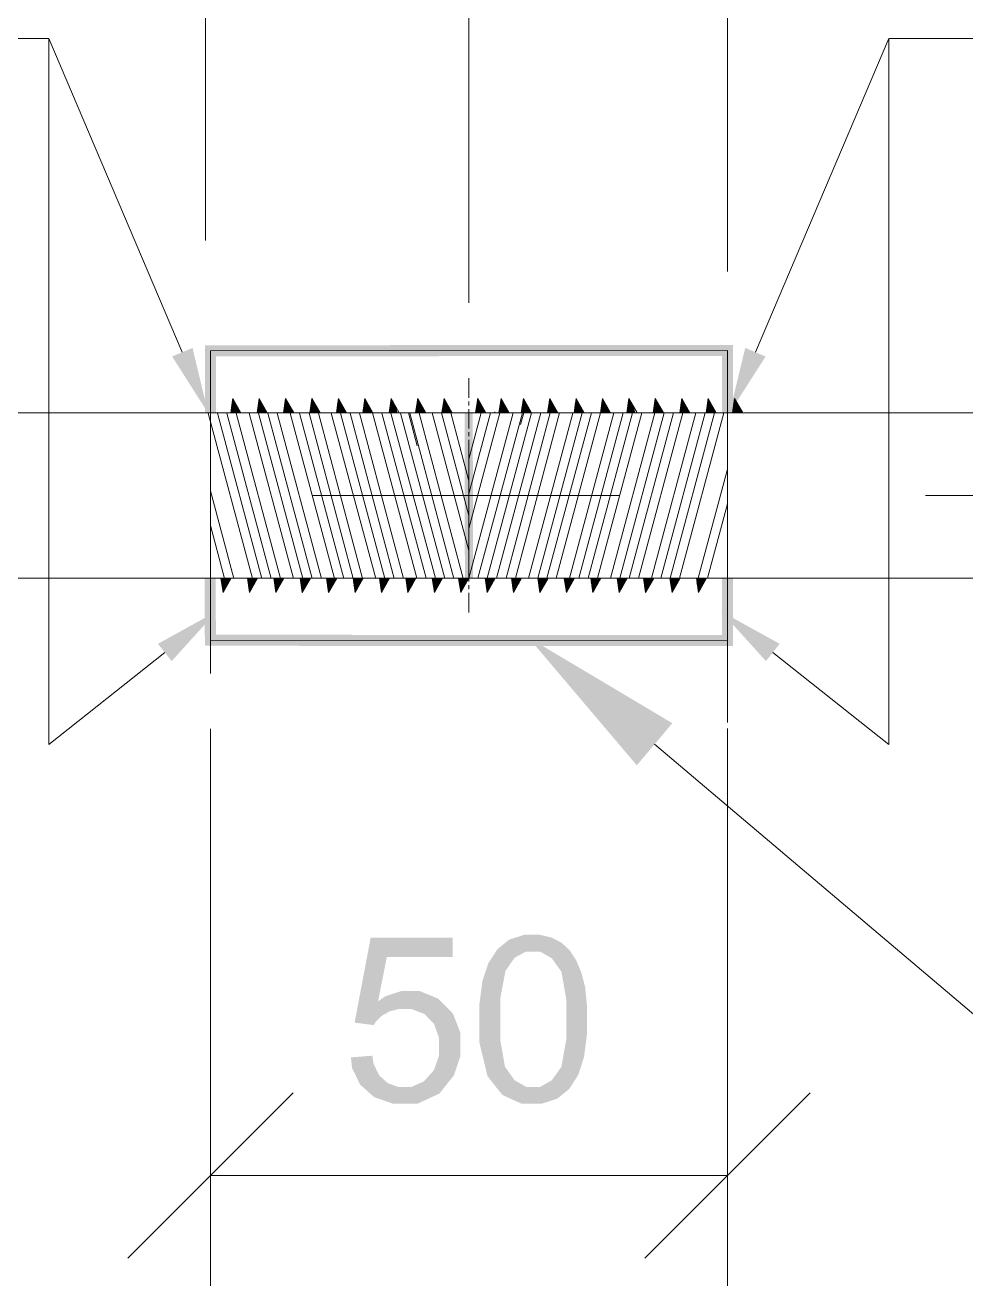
# Model space of a CAD drawing. Header units: millimetres. Extents: x 2 to 579, y 1 to 405.
# Drawn here: x 215.64 to 223.32, y 94.67 to 104.96 of the extents above; entities that cross this region are included whole.
import ezdxf

# ---------------------------------------------------------------- set-up
doc = ezdxf.new("R2010")
doc.units = ezdxf.units.MM
doc.linetypes.add('XKITLINE00', pattern=[0])
doc.layers.add('LinkedObject', color=7, linetype='Continuous', lineweight=0)

# ---------------------------------------------------------------- blocks, each defined once
blk = doc.blocks.new('*A4')
at = {"layer": 'LinkedObject'}
for color, points in [(6, [(216.839, 102.256), (217.005, 102.326), (217.133, 101.794)]), (4, [(221.415, 102.35), (217.196, 102.258), (217.106, 102.348)]), (4, [(217.106, 102.348), (217.196, 101.796), (217.106, 101.796)]), (4, [(217.196, 102.258), (217.196, 101.796), (217.106, 102.348)]), (4, [(221.325, 102.26), (217.196, 102.258), (221.415, 102.35)]), (4, [(221.415, 101.795), (221.325, 102.26), (221.415, 102.35)]), (6, [(221.516, 102.326), (221.682, 102.256), (221.387, 101.794)]), (4, [(221.325, 101.795), (221.325, 102.26), (221.415, 101.795)]), (4, [(219.292, 101.796), (219.295, 100.446), (219.225, 101.795)]), (4, [(219.225, 101.795), (219.295, 100.446), (219.228, 100.446)]), (4, [(217.104, 100.446), (217.196, 99.984), (217.106, 99.894)]), (4, [(217.194, 100.446), (217.196, 99.984), (217.104, 100.446)]), (4, [(221.325, 99.982), (221.326, 100.446), (221.415, 99.892)]), (4, [(221.415, 99.892), (221.326, 100.446), (221.416, 100.446)]), (6, [(216.835, 99.769), (216.723, 99.91), (217.202, 100.175)]), (6, [(221.797, 99.91), (221.685, 99.769), (221.318, 100.175)]), (4, [(217.196, 99.984), (221.325, 99.982), (217.106, 99.894)]), (4, [(217.106, 99.894), (221.325, 99.982), (221.415, 99.892)]), (1, [(220.921, 99.262), (220.631, 98.918), (219.746, 99.962)]), (7, [(218.591, 97.352), (218.328, 96.817), (218.459, 97.51)]), (7, [(219.129, 97.352), (218.459, 97.51), (219.129, 97.51)]), (7, [(218.591, 97.352), (218.459, 97.51), (219.129, 97.352)]), (7, [(219.59, 97.495), (219.727, 97.397), (219.541, 97.455)]), (7, [(219.712, 97.534), (219.727, 97.397), (219.59, 97.495)]), (7, [(219.785, 97.534), (219.727, 97.397), (219.712, 97.534)]), (7, [(219.727, 97.397), (219.785, 97.534), (219.784, 97.397)]), (7, [(219.785, 97.534), (219.842, 97.397), (219.784, 97.397)]), (7, [(219.935, 97.512), (219.785, 97.534), (219.84, 97.534)]), (7, [(219.976, 97.491), (219.785, 97.534), (219.935, 97.512)]), (7, [(219.938, 97.342), (219.785, 97.534), (219.976, 97.491)]), (7, [(219.842, 97.397), (219.785, 97.534), (219.938, 97.342)]), (7, [(219.976, 97.491), (219.977, 97.287), (219.938, 97.342)]), (7, [(220.017, 97.469), (219.977, 97.287), (219.976, 97.491)]), (7, [(219.493, 97.416), (219.601, 97.3), (219.42, 97.303)]), (7, [(219.635, 97.348), (219.493, 97.416), (219.541, 97.455)]), (7, [(219.601, 97.3), (219.493, 97.416), (219.635, 97.348)]), (7, [(219.541, 97.455), (219.727, 97.397), (219.635, 97.348)]), (7, [(220.085, 97.406), (219.977, 97.287), (220.017, 97.469)]), (7, [(220.111, 97.364), (219.977, 97.287), (220.085, 97.406)]), (7, [(218.519, 96.99), (218.328, 96.817), (218.591, 97.352)]), (7, [(219.42, 97.303), (219.601, 97.3), (219.395, 97.23)]), (7, [(219.395, 97.23), (219.601, 97.3), (219.559, 97.238)]), (7, [(220.111, 97.364), (220.016, 97.232), (219.977, 97.287)]), (7, [(220.138, 97.323), (220.016, 97.232), (220.111, 97.364)]), (7, [(220.179, 97.223), (220.016, 97.232), (220.138, 97.323)]), (7, [(219.559, 97.238), (219.346, 96.964), (219.395, 97.23)]), (7, [(219.516, 97.011), (219.346, 96.964), (219.559, 97.238)]), (7, [(219.395, 97.23), (219.346, 96.964), (219.371, 97.157)]), (7, [(220.195, 97.164), (220.055, 97.011), (220.016, 97.232)]), (7, [(220.195, 97.164), (220.016, 97.232), (220.179, 97.223)]), (7, [(218.706, 97.074), (218.519, 96.99), (218.579, 97.032)]), (7, [(218.688, 96.928), (218.519, 96.99), (218.706, 97.074)]), (7, [(218.688, 96.928), (218.706, 97.074), (218.729, 96.928)]), (7, [(218.729, 96.928), (218.706, 97.074), (218.794, 96.928)]), (7, [(218.773, 97.074), (218.794, 96.928), (218.706, 97.074)]), (7, [(219.01, 97.013), (218.773, 97.074), (218.861, 97.074)]), (7, [(218.898, 96.887), (218.773, 97.074), (219.01, 97.013)]), (7, [(218.794, 96.928), (218.773, 97.074), (218.898, 96.887)]), (7, [(220.21, 97.105), (220.055, 97.011), (220.195, 97.164)]), (7, [(220.225, 96.945), (220.055, 97.011), (220.21, 97.105)]), (7, [(218.328, 96.817), (218.519, 96.99), (218.616, 96.91)]), (7, [(218.616, 96.91), (218.519, 96.99), (218.688, 96.928)]), (7, [(218.898, 96.887), (219.01, 97.013), (218.938, 96.846)]), (7, [(218.938, 96.846), (219.01, 97.013), (218.977, 96.805)]), (7, [(219.071, 96.952), (218.977, 96.805), (219.01, 97.013)]), (7, [(219.346, 96.845), (219.516, 97.011), (219.516, 96.844)]), (7, [(219.346, 96.964), (219.516, 97.011), (219.346, 96.845)]), (7, [(220.225, 96.945), (220.055, 96.844), (220.055, 97.011)]), (7, [(218.584, 96.892), (218.328, 96.817), (218.616, 96.91)]), (7, [(218.552, 96.874), (218.328, 96.817), (218.584, 96.892)]), (7, [(218.502, 96.826), (218.328, 96.817), (218.552, 96.874)]), (7, [(218.977, 96.805), (219.071, 96.952), (219.017, 96.693)]), (7, [(219.017, 96.693), (219.071, 96.952), (219.192, 96.733)]), (7, [(219.192, 96.733), (219.071, 96.952), (219.131, 96.89)]), (7, [(220.225, 96.845), (220.055, 96.844), (220.225, 96.945)]), (7, [(218.328, 96.817), (218.502, 96.826), (218.483, 96.797)]), (7, [(219.516, 96.844), (219.346, 96.655), (219.346, 96.845)]), (7, [(219.516, 96.678), (219.346, 96.655), (219.516, 96.844)]), (7, [(220.225, 96.845), (220.055, 96.678), (220.055, 96.844)]), (7, [(220.225, 96.726), (220.055, 96.678), (220.225, 96.845)]), (7, [(219.017, 96.693), (219.192, 96.733), (219.017, 96.622)]), (7, [(219.017, 96.622), (219.192, 96.733), (219.017, 96.548)]), (7, [(219.192, 96.637), (219.017, 96.548), (219.192, 96.733)]), (7, [(219.516, 96.678), (219.479, 96.295), (219.346, 96.655)]), (7, [(219.346, 96.655), (219.479, 96.295), (219.413, 96.38)]), (7, [(219.555, 96.457), (219.479, 96.295), (219.516, 96.678)]), (7, [(220.016, 96.457), (220.225, 96.726), (220.176, 96.461)]), (7, [(220.055, 96.678), (220.225, 96.726), (220.016, 96.457)]), (7, [(220.176, 96.461), (220.225, 96.726), (220.2, 96.534)]), (7, [(218.975, 96.428), (219.192, 96.637), (219.085, 96.32)]), (7, [(219.017, 96.548), (219.192, 96.637), (218.975, 96.428)]), (7, [(219.085, 96.32), (219.192, 96.637), (219.139, 96.387)]), (7, [(219.139, 96.387), (219.192, 96.637), (219.192, 96.545)]), (7, [(218.482, 96.484), (218.298, 96.533), (218.473, 96.547)]), (7, [(218.298, 96.533), (218.431, 96.259), (218.307, 96.447)]), (7, [(218.482, 96.484), (218.431, 96.259), (218.298, 96.533)]), (7, [(218.307, 96.447), (218.431, 96.259), (218.373, 96.311)]), (7, [(218.527, 96.388), (218.431, 96.259), (218.482, 96.484)]), (7, [(219.479, 96.295), (219.555, 96.457), (219.594, 96.402)]), (7, [(220.176, 96.461), (219.977, 96.402), (220.016, 96.457)]), (7, [(220.152, 96.388), (219.977, 96.402), (220.176, 96.461)]), (7, [(218.431, 96.259), (218.527, 96.388), (218.489, 96.208)]), (7, [(218.562, 96.356), (218.489, 96.208), (218.527, 96.388)]), (7, [(218.597, 96.324), (218.489, 96.208), (218.562, 96.356)]), (7, [(218.934, 96.383), (219.085, 96.32), (218.893, 96.337)]), (7, [(218.975, 96.428), (219.085, 96.32), (218.934, 96.383)]), (7, [(219.633, 96.347), (219.479, 96.295), (219.594, 96.402)]), (7, [(219.633, 96.347), (219.785, 96.156), (219.479, 96.295)]), (7, [(219.728, 96.292), (219.785, 96.156), (219.633, 96.347)]), (7, [(220.03, 96.235), (219.842, 96.292), (219.938, 96.347)]), (7, [(219.977, 96.402), (220.079, 96.275), (219.938, 96.347)]), (7, [(219.938, 96.347), (220.079, 96.275), (220.03, 96.235)]), (7, [(220.079, 96.275), (219.977, 96.402), (220.152, 96.388)]), (7, [(218.597, 96.324), (218.731, 96.156), (218.489, 96.208)]), (7, [(218.682, 96.292), (218.731, 96.156), (218.597, 96.324)]), (7, [(218.732, 96.292), (218.731, 96.156), (218.682, 96.292)]), (7, [(218.731, 96.156), (219.085, 96.32), (218.844, 96.156)]), (7, [(218.792, 96.292), (219.085, 96.32), (218.731, 96.156)]), (7, [(218.792, 96.292), (218.731, 96.156), (218.732, 96.292)]), (7, [(218.893, 96.337), (219.085, 96.32), (218.792, 96.292)]), (7, [(218.844, 96.156), (219.085, 96.32), (219.021, 96.238)]), (7, [(219.479, 96.295), (219.785, 96.156), (219.535, 96.226)]), (7, [(219.785, 96.156), (219.728, 96.292), (219.785, 96.292)]), (7, [(219.785, 96.156), (219.842, 96.292), (219.859, 96.156)]), (7, [(219.842, 96.292), (219.785, 96.156), (219.785, 96.292)]), (7, [(219.982, 96.196), (219.842, 96.292), (220.03, 96.235)]), (7, [(219.859, 96.156), (219.842, 96.292), (219.982, 96.196)]), (7, [(218.489, 96.208), (218.731, 96.156), (218.639, 96.156)]), (7, [(219.535, 96.226), (219.785, 96.156), (219.688, 96.156)])]:
    blk.add_hatch(color=color, dxfattribs=at).paths.add_polyline_path(points, flags=17)
at = {"layer": 'LinkedObject', "color": 6, "linetype": 'XKITLINE00', "lineweight": 0}
for p, q in [((217.111, 103.203), (217.111, 111.882)), ((219.26, 102.695), (219.26, 111.882)), ((219.26, 102.98), (219.26, 111.882)), ((221.37, 102.95), (221.37, 111.882)), ((215.832, 104.854), (210.837, 104.854)), ((216.922, 102.291), (215.832, 104.854)), ((215.832, 99.089), (215.832, 104.854)), ((221.599, 102.291), (222.688, 104.854)), ((222.688, 104.854), (227.684, 104.854)), ((222.688, 99.089), (222.688, 104.854)), ((217.988, 101.121), (220.488, 101.121)), ((222.988, 101.121), (236.161, 101.121)), ((216.779, 99.84), (215.832, 99.089)), ((221.741, 99.84), (222.688, 99.089)), ((217.152, 99.216), (217.152, 94.668)), ((221.371, 99.218), (221.371, 94.668)), ((217.827, 96.243), (216.477, 94.893)), ((220.696, 94.893), (222.046, 96.243)), ((217.152, 95.568), (221.371, 95.568))]:
    blk.add_line(p, q, dxfattribs=at)
at = {"layer": 'LinkedObject', "color": 7, "linetype": 'XKITLINE00', "lineweight": 0}
for p, q in [((217.111, 102.303), (217.111, 102.303)), ((219.26, 102.08), (219.26, 102.08)), ((221.37, 102.05), (221.37, 102.05)), ((204.694, 101.795), (233.828, 101.795)), ((219.26, 101.795), (219.26, 101.795)), ((233.828, 100.446), (204.694, 100.446)), ((217.152, 100.116), (217.152, 100.116)), ((221.371, 100.118), (221.371, 100.118)), ((221.371, 95.568), (221.371, 95.568))]:
    blk.add_line(p, q, dxfattribs=at)
at = {"layer": 'LinkedObject', "color": 4, "linetype": 'XKITLINE00', "lineweight": 0}
for p, q in [((217.151, 102.303), (221.37, 102.305)), ((217.151, 101.796), (217.151, 102.303)), ((221.371, 101.795), (221.37, 102.305)), ((221.37, 102.305), (221.37, 99.267)), ((217.151, 102.155), (217.151, 99.667)), ((219.261, 101.418), (219.261, 100.446)), ((217.151, 100.446), (217.151, 99.939)), ((221.371, 100.446), (221.37, 99.937)), ((217.151, 99.939), (221.37, 99.937))]:
    blk.add_line(p, q, dxfattribs=at)
at = {"layer": 'LinkedObject', "color": 9, "linetype": 'XKITLINE00', "lineweight": 0}
for p, q in [((219.26, 101.92), (219.26, 102.08)), ((219.26, 101.857), (219.26, 101.889)), ((219.26, 101.67), (219.26, 101.826)), ((219.26, 101.668), (219.26, 101.796)), ((219.26, 101.607), (219.26, 101.639)), ((219.26, 101.605), (219.26, 101.637)), ((219.261, 101.42), (219.26, 101.576)), ((219.26, 101.418), (219.26, 101.574)), ((219.261, 101.357), (219.261, 101.389)), ((219.261, 101.355), (219.26, 101.387)), ((219.261, 101.17), (219.261, 101.326)), ((219.261, 101.168), (219.261, 101.324)), ((219.261, 101.107), (219.261, 101.139)), ((219.261, 101.105), (219.261, 101.137)), ((219.261, 100.92), (219.261, 101.076)), ((219.261, 100.918), (219.261, 101.074)), ((219.261, 100.857), (219.261, 100.889)), ((219.261, 100.855), (219.261, 100.887)), ((219.261, 100.67), (219.261, 100.826)), ((219.261, 100.668), (219.261, 100.824)), ((219.261, 100.607), (219.261, 100.639)), ((219.261, 100.605), (219.261, 100.637)), ((219.261, 100.42), (219.261, 100.576)), ((219.261, 100.446), (219.261, 100.574)), ((219.261, 100.357), (219.261, 100.389)), ((219.261, 100.167), (219.261, 100.326))]:
    blk.add_line(p, q, dxfattribs=at)
at = {"layer": 'LinkedObject', "color": 1, "linetype": 'XKITLINE00', "lineweight": 0}
for p, q in [((217.334, 101.914), (217.317, 101.796)), ((217.332, 101.904), (217.362, 101.795)), ((217.333, 101.912), (217.365, 101.795)), ((217.399, 101.795), (217.334, 101.914)), ((217.549, 101.914), (217.532, 101.795)), ((217.548, 101.905), (217.577, 101.795)), ((217.615, 101.795), (217.549, 101.914)), ((217.549, 101.912), (217.58, 101.795)), ((217.765, 101.914), (217.748, 101.795)), ((217.764, 101.905), (217.793, 101.795)), ((217.831, 101.795), (217.765, 101.914)), ((217.765, 101.912), (217.796, 101.795)), ((217.98, 101.914), (217.963, 101.795)), ((217.979, 101.905), (218.009, 101.795)), ((218.046, 101.795), (217.98, 101.914)), ((217.98, 101.913), (218.012, 101.795)), ((218.196, 101.914), (218.179, 101.795)), ((218.195, 101.906), (218.224, 101.795)), ((218.262, 101.795), (218.196, 101.914)), ((218.196, 101.913), (218.227, 101.795)), ((218.411, 101.914), (218.394, 101.795)), ((218.41, 101.906), (218.44, 101.795)), ((218.477, 101.795), (218.411, 101.914)), ((218.411, 101.913), (218.443, 101.795)), ((218.627, 101.914), (218.61, 101.795)), ((218.626, 101.906), (218.656, 101.795)), ((218.627, 101.914), (218.659, 101.795)), ((218.693, 101.795), (218.627, 101.914)), ((218.843, 101.914), (218.825, 101.795)), ((218.841, 101.904), (218.87, 101.795)), ((218.842, 101.911), (218.873, 101.795)), ((218.908, 101.795), (218.843, 101.914)), ((219.058, 101.914), (219.041, 101.795)), ((219.057, 101.904), (219.086, 101.795)), ((219.124, 101.795), (219.058, 101.914)), ((219.058, 101.911), (219.089, 101.795)), ((219.333, 101.914), (219.315, 101.795)), ((219.331, 101.904), (219.36, 101.795)), ((219.332, 101.912), (219.363, 101.795)), ((219.398, 101.795), (219.333, 101.914)), ((219.524, 101.914), (219.506, 101.795)), ((219.522, 101.905), (219.552, 101.795)), ((219.523, 101.912), (219.555, 101.795)), ((219.589, 101.795), (219.524, 101.914)), ((219.705, 101.914), (219.688, 101.795)), ((219.704, 101.905), (219.733, 101.795)), ((219.771, 101.795), (219.705, 101.914)), ((219.705, 101.912), (219.736, 101.795)), ((219.92, 101.914), (219.903, 101.795)), ((219.919, 101.905), (219.949, 101.795)), ((219.986, 101.795), (219.92, 101.914)), ((219.92, 101.913), (219.952, 101.795)), ((220.136, 101.914), (220.119, 101.795)), ((220.135, 101.906), (220.164, 101.795)), ((220.202, 101.795), (220.136, 101.914)), ((220.136, 101.913), (220.167, 101.795)), ((220.351, 101.914), (220.334, 101.795)), ((220.35, 101.906), (220.38, 101.795)), ((220.417, 101.795), (220.351, 101.914)), ((220.351, 101.913), (220.383, 101.795)), ((220.567, 101.914), (220.55, 101.795)), ((220.566, 101.906), (220.596, 101.795)), ((220.633, 101.795), (220.567, 101.914)), ((220.567, 101.913), (220.599, 101.795)), ((220.782, 101.914), (220.765, 101.795)), ((220.781, 101.904), (220.81, 101.795)), ((220.848, 101.795), (220.782, 101.914)), ((220.782, 101.911), (220.813, 101.795)), ((220.998, 101.914), (220.981, 101.795)), ((220.997, 101.904), (221.026, 101.795)), ((221.064, 101.795), (220.998, 101.914)), ((220.998, 101.911), (221.029, 101.795)), ((221.214, 101.914), (221.196, 101.795)), ((221.212, 101.904), (221.241, 101.795)), ((221.213, 101.912), (221.244, 101.795)), ((221.279, 101.795), (221.214, 101.914)), ((221.429, 101.914), (221.412, 101.795)), ((221.428, 101.905), (221.457, 101.795)), ((221.495, 101.795), (221.429, 101.914)), ((221.429, 101.912), (221.46, 101.795)), ((217.318, 101.803), (217.32, 101.795)), ((217.32, 101.818), (217.326, 101.795)), ((217.321, 101.825), (217.329, 101.795)), ((217.323, 101.839), (217.335, 101.795)), ((217.324, 101.847), (217.338, 101.795)), ((217.326, 101.861), (217.344, 101.795)), ((217.327, 101.868), (217.347, 101.795)), ((217.329, 101.883), (217.353, 101.795)), ((217.33, 101.89), (217.356, 101.795)), ((217.344, 101.895), (217.371, 101.795)), ((217.35, 101.885), (217.374, 101.795)), ((217.361, 101.864), (217.38, 101.795)), ((217.367, 101.854), (217.383, 101.795)), ((217.378, 101.833), (217.389, 101.795)), ((217.384, 101.823), (217.392, 101.795)), ((217.396, 101.802), (217.398, 101.795)), ((217.533, 101.803), (217.535, 101.795)), ((217.535, 101.818), (217.541, 101.795)), ((217.536, 101.825), (217.544, 101.795)), ((217.538, 101.84), (217.55, 101.795)), ((217.54, 101.847), (217.553, 101.795)), ((217.542, 101.861), (217.559, 101.795)), ((217.543, 101.869), (217.562, 101.795)), ((217.545, 101.883), (217.568, 101.795)), ((217.546, 101.89), (217.571, 101.795)), ((217.56, 101.895), (217.586, 101.795)), ((217.565, 101.885), (217.589, 101.795)), ((217.577, 101.864), (217.595, 101.795)), ((217.583, 101.854), (217.598, 101.795)), ((217.594, 101.833), (217.604, 101.795)), ((217.6, 101.822), (217.607, 101.795)), ((217.612, 101.802), (217.613, 101.795)), ((217.749, 101.804), (217.751, 101.795)), ((217.751, 101.818), (217.757, 101.795)), ((217.752, 101.825), (217.76, 101.795)), ((217.754, 101.84), (217.766, 101.795)), ((217.755, 101.847), (217.769, 101.795)), ((217.757, 101.862), (217.775, 101.795)), ((217.758, 101.869), (217.778, 101.795)), ((217.76, 101.883), (217.784, 101.795)), ((217.761, 101.891), (217.787, 101.795)), ((217.775, 101.895), (217.802, 101.795)), ((217.781, 101.884), (217.805, 101.795)), ((217.793, 101.863), (217.811, 101.795)), ((217.798, 101.853), (217.814, 101.795)), ((217.81, 101.832), (217.82, 101.795)), ((217.816, 101.822), (217.823, 101.795)), ((217.827, 101.801), (217.829, 101.795)), ((217.964, 101.804), (217.967, 101.795)), ((217.966, 101.819), (217.973, 101.795)), ((217.968, 101.826), (217.976, 101.795)), ((217.97, 101.84), (217.982, 101.795)), ((217.971, 101.847), (217.985, 101.795)), ((217.973, 101.862), (217.991, 101.795)), ((217.974, 101.869), (217.994, 101.795)), ((217.976, 101.884), (218, 101.795)), ((217.977, 101.891), (218.003, 101.795)), ((217.991, 101.894), (218.018, 101.795)), ((217.997, 101.884), (218.021, 101.795)), ((218.008, 101.863), (218.027, 101.795)), ((218.014, 101.853), (218.03, 101.795)), ((218.026, 101.832), (218.036, 101.795)), ((218.032, 101.822), (218.039, 101.795)), ((218.043, 101.801), (218.045, 101.795)), ((218.18, 101.804), (218.182, 101.795)), ((218.182, 101.819), (218.188, 101.795)), ((218.183, 101.826), (218.191, 101.795)), ((218.185, 101.841), (218.197, 101.795)), ((218.186, 101.848), (218.2, 101.795)), ((218.188, 101.862), (218.206, 101.795)), ((218.189, 101.87), (218.209, 101.795)), ((218.192, 101.884), (218.215, 101.795)), ((218.193, 101.891), (218.218, 101.795)), ((218.207, 101.894), (218.233, 101.795)), ((218.213, 101.883), (218.236, 101.795)), ((218.224, 101.863), (218.242, 101.795)), ((218.23, 101.852), (218.245, 101.795)), ((218.242, 101.832), (218.251, 101.795)), ((218.247, 101.821), (218.254, 101.795)), ((218.259, 101.8), (218.26, 101.795)), ((218.396, 101.805), (218.398, 101.795)), ((218.398, 101.819), (218.404, 101.795)), ((218.399, 101.826), (218.407, 101.795)), ((218.401, 101.841), (218.413, 101.795)), ((218.402, 101.848), (218.416, 101.795)), ((218.404, 101.863), (218.422, 101.795)), ((218.405, 101.87), (218.425, 101.795)), ((218.407, 101.884), (218.431, 101.795)), ((218.408, 101.892), (218.434, 101.795)), ((218.423, 101.893), (218.449, 101.795)), ((218.429, 101.883), (218.452, 101.795)), ((218.44, 101.862), (218.458, 101.795)), ((218.446, 101.852), (218.461, 101.795)), ((218.457, 101.831), (218.467, 101.795)), ((218.463, 101.821), (218.47, 101.795)), ((218.475, 101.8), (218.476, 101.795)), ((218.611, 101.805), (218.614, 101.795)), ((218.613, 101.819), (218.62, 101.795)), ((218.614, 101.827), (218.623, 101.795)), ((218.616, 101.841), (218.629, 101.795)), ((218.617, 101.848), (218.632, 101.795)), ((218.62, 101.863), (218.638, 101.795)), ((218.621, 101.87), (218.641, 101.795)), ((218.623, 101.885), (218.647, 101.795)), ((218.624, 101.892), (218.65, 101.795)), ((218.639, 101.893), (218.665, 101.795)), ((218.644, 101.882), (218.668, 101.795)), ((218.656, 101.862), (218.674, 101.795)), ((218.826, 101.802), (218.828, 101.795)), ((218.828, 101.817), (218.834, 101.795)), ((218.83, 101.824), (218.837, 101.795)), ((218.832, 101.839), (218.843, 101.795)), ((218.833, 101.846), (218.846, 101.795)), ((218.835, 101.86), (218.852, 101.795)), ((218.836, 101.868), (218.855, 101.795)), ((218.838, 101.882), (218.861, 101.795)), ((218.839, 101.889), (218.864, 101.795)), ((218.852, 101.896), (218.879, 101.795)), ((218.858, 101.886), (218.882, 101.795)), ((218.869, 101.865), (218.888, 101.795)), ((218.875, 101.855), (218.891, 101.795)), ((218.887, 101.834), (218.897, 101.795)), ((218.893, 101.824), (218.9, 101.795)), ((218.904, 101.803), (218.906, 101.795)), ((219.042, 101.803), (219.044, 101.795)), ((219.044, 101.817), (219.05, 101.795)), ((219.045, 101.824), (219.053, 101.795)), ((219.047, 101.839), (219.059, 101.795)), ((219.048, 101.846), (219.062, 101.795)), ((219.05, 101.861), (219.068, 101.795)), ((219.051, 101.868), (219.071, 101.795)), ((219.054, 101.882), (219.077, 101.795)), ((219.055, 101.89), (219.08, 101.795)), ((219.068, 101.896), (219.095, 101.795)), ((219.074, 101.885), (219.098, 101.795)), ((219.085, 101.865), (219.104, 101.795)), ((219.091, 101.854), (219.107, 101.795)), ((219.103, 101.834), (219.113, 101.795)), ((219.108, 101.823), (219.116, 101.795)), ((219.12, 101.803), (219.122, 101.795)), ((219.318, 101.818), (219.324, 101.795)), ((219.32, 101.825), (219.327, 101.795)), ((219.322, 101.839), (219.333, 101.795)), ((219.323, 101.847), (219.336, 101.795)), ((219.324, 101.823), (219.331, 101.795)), ((219.325, 101.861), (219.342, 101.795)), ((219.326, 101.868), (219.345, 101.795)), ((219.328, 101.883), (219.351, 101.795)), ((219.329, 101.89), (219.354, 101.795)), ((219.336, 101.802), (219.337, 101.795)), ((219.343, 101.895), (219.369, 101.795)), ((219.348, 101.885), (219.372, 101.795)), ((219.36, 101.864), (219.378, 101.795)), ((219.366, 101.854), (219.381, 101.795)), ((219.377, 101.833), (219.387, 101.795)), ((219.473, 101.803), (219.475, 101.795)), ((219.51, 101.818), (219.516, 101.795)), ((219.511, 101.825), (219.519, 101.795)), ((219.513, 101.84), (219.525, 101.795)), ((219.514, 101.847), (219.528, 101.795)), ((219.516, 101.861), (219.534, 101.795)), ((219.517, 101.869), (219.537, 101.795)), ((219.519, 101.883), (219.543, 101.795)), ((219.52, 101.89), (219.546, 101.795)), ((219.534, 101.895), (219.561, 101.795)), ((219.54, 101.885), (219.564, 101.795)), ((219.551, 101.864), (219.57, 101.795)), ((219.551, 101.802), (219.553, 101.795)), ((219.557, 101.854), (219.573, 101.795)), ((219.569, 101.833), (219.579, 101.795)), ((219.574, 101.822), (219.582, 101.795)), ((219.689, 101.804), (219.691, 101.795)), ((219.691, 101.818), (219.697, 101.795)), ((219.692, 101.825), (219.7, 101.795)), ((219.694, 101.84), (219.706, 101.795)), ((219.695, 101.847), (219.709, 101.795)), ((219.697, 101.862), (219.715, 101.795)), ((219.698, 101.869), (219.718, 101.795)), ((219.7, 101.883), (219.724, 101.795)), ((219.701, 101.891), (219.727, 101.795)), ((219.715, 101.895), (219.742, 101.795)), ((219.721, 101.884), (219.745, 101.795)), ((219.733, 101.863), (219.751, 101.795)), ((219.738, 101.853), (219.754, 101.795)), ((219.75, 101.832), (219.76, 101.795)), ((219.756, 101.822), (219.763, 101.795)), ((219.767, 101.801), (219.769, 101.795)), ((219.904, 101.804), (219.907, 101.795)), ((219.906, 101.818), (219.913, 101.795)), ((219.907, 101.826), (219.916, 101.795)), ((219.91, 101.84), (219.922, 101.795)), ((219.911, 101.847), (219.925, 101.795)), ((219.913, 101.862), (219.931, 101.795)), ((219.914, 101.869), (219.934, 101.795)), ((219.916, 101.884), (219.94, 101.795)), ((219.917, 101.891), (219.943, 101.795)), ((219.931, 101.894), (219.958, 101.795)), ((219.937, 101.884), (219.961, 101.795)), ((219.948, 101.863), (219.967, 101.795)), ((219.954, 101.853), (219.97, 101.795)), ((219.966, 101.832), (219.976, 101.795)), ((219.972, 101.822), (219.979, 101.795)), ((219.983, 101.801), (219.985, 101.795)), ((220.12, 101.804), (220.122, 101.795)), ((220.122, 101.819), (220.128, 101.795)), ((220.123, 101.826), (220.131, 101.795)), ((220.125, 101.841), (220.137, 101.795)), ((220.126, 101.848), (220.14, 101.795)), ((220.128, 101.862), (220.146, 101.795)), ((220.129, 101.869), (220.149, 101.795)), ((220.132, 101.884), (220.155, 101.795)), ((220.133, 101.891), (220.158, 101.795)), ((220.147, 101.894), (220.173, 101.795)), ((220.153, 101.883), (220.176, 101.795)), ((220.164, 101.863), (220.182, 101.795)), ((220.17, 101.852), (220.185, 101.795)), ((220.182, 101.832), (220.191, 101.795)), ((220.187, 101.821), (220.194, 101.795)), ((220.199, 101.8), (220.2, 101.795)), ((220.336, 101.805), (220.338, 101.795)), ((220.338, 101.819), (220.344, 101.795)), ((220.339, 101.826), (220.347, 101.795)), ((220.341, 101.841), (220.353, 101.795)), ((220.342, 101.848), (220.356, 101.795)), ((220.344, 101.863), (220.362, 101.795)), ((220.345, 101.87), (220.365, 101.795)), ((220.347, 101.884), (220.371, 101.795)), ((220.348, 101.892), (220.374, 101.795)), ((220.363, 101.893), (220.389, 101.795)), ((220.368, 101.883), (220.392, 101.795)), ((220.38, 101.862), (220.398, 101.795)), ((220.386, 101.852), (220.401, 101.795)), ((220.397, 101.831), (220.407, 101.795)), ((220.403, 101.821), (220.41, 101.795)), ((220.415, 101.8), (220.416, 101.795)), ((220.551, 101.805), (220.554, 101.795)), ((220.553, 101.819), (220.56, 101.795)), ((220.554, 101.827), (220.563, 101.795)), ((220.556, 101.841), (220.569, 101.795)), ((220.557, 101.848), (220.572, 101.795)), ((220.56, 101.863), (220.578, 101.795)), ((220.561, 101.87), (220.581, 101.795)), ((220.563, 101.885), (220.587, 101.795)), ((220.564, 101.892), (220.59, 101.795)), ((220.578, 101.893), (220.605, 101.795)), ((220.584, 101.882), (220.608, 101.795)), ((220.596, 101.862), (220.614, 101.795)), ((220.766, 101.802), (220.768, 101.795)), ((220.768, 101.817), (220.774, 101.795)), ((220.769, 101.824), (220.777, 101.795)), ((220.772, 101.839), (220.783, 101.795)), ((220.773, 101.846), (220.786, 101.795)), ((220.775, 101.86), (220.792, 101.795)), ((220.776, 101.868), (220.795, 101.795)), ((220.778, 101.882), (220.801, 101.795)), ((220.779, 101.889), (220.804, 101.795)), ((220.792, 101.896), (220.819, 101.795)), ((220.798, 101.886), (220.822, 101.795)), ((220.809, 101.865), (220.828, 101.795)), ((220.815, 101.855), (220.831, 101.795)), ((220.827, 101.834), (220.837, 101.795)), ((220.832, 101.824), (220.84, 101.795)), ((220.844, 101.803), (220.846, 101.795)), ((220.982, 101.803), (220.984, 101.795)), ((220.984, 101.817), (220.99, 101.795)), ((220.985, 101.825), (220.993, 101.795)), ((220.987, 101.839), (220.999, 101.795)), ((220.988, 101.846), (221.002, 101.795)), ((220.99, 101.861), (221.008, 101.795)), ((220.991, 101.868), (221.011, 101.795)), ((220.994, 101.882), (221.017, 101.795)), ((220.995, 101.89), (221.02, 101.795)), ((221.008, 101.896), (221.035, 101.795)), ((221.014, 101.886), (221.038, 101.795)), ((221.025, 101.865), (221.044, 101.795)), ((221.031, 101.854), (221.047, 101.795)), ((221.043, 101.834), (221.053, 101.795)), ((221.048, 101.823), (221.056, 101.795)), ((221.06, 101.803), (221.062, 101.795)), ((221.197, 101.803), (221.2, 101.795)), ((221.2, 101.818), (221.206, 101.795)), ((221.201, 101.825), (221.209, 101.795)), ((221.203, 101.839), (221.215, 101.795)), ((221.204, 101.847), (221.218, 101.795)), ((221.206, 101.861), (221.224, 101.795)), ((221.207, 101.868), (221.226, 101.795)), ((221.209, 101.883), (221.232, 101.795)), ((221.21, 101.89), (221.235, 101.795)), ((221.224, 101.895), (221.25, 101.795)), ((221.229, 101.885), (221.253, 101.795)), ((221.241, 101.864), (221.259, 101.795)), ((221.247, 101.854), (221.262, 101.795)), ((221.258, 101.833), (221.268, 101.795)), ((221.264, 101.823), (221.271, 101.795)), ((221.276, 101.802), (221.277, 101.795)), ((221.413, 101.803), (221.415, 101.795)), ((221.415, 101.818), (221.421, 101.795)), ((221.416, 101.825), (221.424, 101.795)), ((221.418, 101.84), (221.43, 101.795)), ((221.419, 101.847), (221.433, 101.795)), ((221.422, 101.861), (221.439, 101.795)), ((221.423, 101.869), (221.442, 101.795)), ((221.425, 101.883), (221.448, 101.795)), ((221.426, 101.89), (221.451, 101.795)), ((221.439, 101.895), (221.466, 101.795)), ((221.445, 101.885), (221.469, 101.795)), ((221.457, 101.864), (221.475, 101.795)), ((221.463, 101.854), (221.478, 101.795)), ((221.474, 101.833), (221.484, 101.795)), ((221.48, 101.822), (221.487, 101.795)), ((221.491, 101.802), (221.493, 101.795)), ((217.133, 101.794), (217.495, 100.444)), ((217.209, 101.794), (217.571, 100.444)), ((217.285, 101.794), (217.647, 100.444)), ((217.317, 101.796), (217.317, 101.795)), ((217.361, 101.794), (217.723, 100.444)), ((217.468, 101.794), (217.83, 100.444)), ((217.532, 101.796), (217.532, 101.795)), ((217.544, 101.794), (217.906, 100.444)), ((217.62, 101.794), (217.982, 100.444)), ((217.697, 101.793), (218.058, 100.444)), ((217.748, 101.796), (217.748, 101.795)), ((217.803, 101.794), (218.165, 100.444)), ((217.879, 101.794), (218.241, 100.444)), ((217.956, 101.793), (218.317, 100.444)), ((217.963, 101.797), (217.964, 101.795)), ((218.032, 101.793), (218.393, 100.444)), ((218.138, 101.794), (218.5, 100.444)), ((218.179, 101.797), (218.179, 101.795)), ((218.214, 101.793), (218.576, 100.444)), ((218.291, 101.793), (218.652, 100.444)), ((218.367, 101.793), (218.728, 100.443)), ((218.395, 101.797), (218.395, 101.795)), ((218.473, 101.795), (218.835, 100.445)), ((218.549, 101.794), (218.911, 100.445)), ((218.61, 101.798), (218.611, 101.795)), ((218.625, 101.794), (218.987, 100.445)), ((218.702, 101.794), (219.063, 100.444)), ((218.767, 101.796), (218.839, 101.528)), ((218.778, 101.794), (219.139, 100.444)), ((218.854, 101.794), (219.215, 100.444)), ((218.96, 101.795), (219.261, 100.673)), ((219.036, 101.795), (219.261, 100.957)), ((219.041, 101.796), (219.041, 101.795)), ((219.112, 101.795), (219.261, 101.242)), ((219.256, 101.796), (219.257, 101.795)), ((219.621, 101.795), (219.259, 100.445)), ((219.362, 101.796), (219.26, 101.418)), ((219.26, 101.795), (219.26, 101.795)), ((219.514, 101.797), (219.261, 100.851)), ((219.438, 101.797), (219.261, 101.134)), ((219.697, 101.795), (219.335, 100.446)), ((219.773, 101.795), (219.411, 100.446)), ((219.472, 101.796), (219.472, 101.795)), ((219.849, 101.796), (219.487, 100.446)), ((219.925, 101.796), (219.564, 100.446)), ((220.001, 101.796), (219.64, 100.447)), ((219.708, 101.796), (219.683, 101.701)), ((219.688, 101.796), (219.688, 101.795)), ((220.108, 101.794), (219.746, 100.445)), ((220.184, 101.795), (219.822, 100.445)), ((220.26, 101.795), (219.898, 100.445)), ((219.903, 101.797), (219.904, 101.795)), ((220.336, 101.795), (219.974, 100.445)), ((220.443, 101.795), (220.081, 100.445)), ((220.119, 101.797), (220.119, 101.795)), ((220.519, 101.795), (220.157, 100.445)), ((220.595, 101.795), (220.233, 100.445)), ((220.671, 101.795), (220.31, 100.446)), ((220.334, 101.797), (220.335, 101.795)), ((220.778, 101.795), (220.416, 100.445)), ((220.55, 101.798), (220.551, 101.795)), ((220.93, 101.795), (220.568, 100.446)), ((221.006, 101.795), (220.645, 100.446)), ((221.113, 101.795), (220.751, 100.445)), ((221.189, 101.795), (220.827, 100.446)), ((221.265, 101.795), (220.904, 100.446)), ((221.341, 101.795), (220.98, 100.446)), ((220.981, 101.796), (220.981, 101.795)), ((221.196, 101.796), (221.197, 101.795)), ((221.412, 101.796), (221.412, 101.795)), ((221.37, 101.336), (221.132, 100.446)), ((217.151, 101.159), (217.343, 100.444)), ((221.37, 101.052), (221.208, 100.446)), ((217.151, 100.875), (217.266, 100.444)), ((217.254, 100.328), (217.237, 100.446)), ((217.238, 100.446), (217.265, 100.347)), ((217.241, 100.446), (217.267, 100.351)), ((217.243, 100.408), (217.261, 100.34)), ((217.246, 100.384), (217.259, 100.336)), ((217.247, 100.446), (217.271, 100.358)), ((217.25, 100.446), (217.273, 100.362)), ((217.32, 100.446), (217.254, 100.328)), ((217.256, 100.446), (217.277, 100.369)), ((217.259, 100.446), (217.279, 100.372)), ((217.265, 100.446), (217.283, 100.38)), ((217.268, 100.446), (217.285, 100.383)), ((217.274, 100.446), (217.289, 100.391)), ((217.277, 100.446), (217.291, 100.394)), ((217.283, 100.446), (217.295, 100.401)), ((217.286, 100.446), (217.297, 100.405)), ((217.292, 100.446), (217.301, 100.412)), ((217.295, 100.446), (217.303, 100.416)), ((217.301, 100.446), (217.307, 100.423)), ((217.304, 100.446), (217.309, 100.427)), ((217.31, 100.446), (217.314, 100.434)), ((217.313, 100.446), (217.316, 100.438)), ((217.319, 100.446), (217.32, 100.445)), ((217.47, 100.328), (217.453, 100.446)), ((217.454, 100.446), (217.481, 100.347)), ((217.457, 100.446), (217.483, 100.351)), ((217.458, 100.409), (217.477, 100.34)), ((217.461, 100.385), (217.475, 100.336)), ((217.463, 100.446), (217.487, 100.358)), ((217.466, 100.446), (217.489, 100.362)), ((217.536, 100.446), (217.47, 100.328)), ((217.472, 100.446), (217.493, 100.369)), ((217.475, 100.446), (217.495, 100.373)), ((217.481, 100.446), (217.499, 100.38)), ((217.484, 100.446), (217.501, 100.383)), ((217.49, 100.446), (217.505, 100.391)), ((217.493, 100.446), (217.507, 100.394)), ((217.499, 100.446), (217.511, 100.402)), ((217.502, 100.446), (217.513, 100.405)), ((217.508, 100.446), (217.517, 100.413)), ((217.511, 100.446), (217.519, 100.416)), ((217.517, 100.446), (217.523, 100.423)), ((217.52, 100.446), (217.525, 100.427)), ((217.526, 100.446), (217.529, 100.434)), ((217.529, 100.446), (217.531, 100.438)), ((217.535, 100.446), (217.535, 100.445)), ((217.685, 100.328), (217.668, 100.446)), ((217.67, 100.446), (217.696, 100.347)), ((217.673, 100.446), (217.698, 100.351)), ((217.673, 100.41), (217.692, 100.34)), ((217.677, 100.386), (217.69, 100.336)), ((217.679, 100.446), (217.702, 100.358)), ((217.682, 100.446), (217.704, 100.362)), ((217.751, 100.446), (217.685, 100.328)), ((217.688, 100.446), (217.708, 100.369)), ((217.691, 100.446), (217.71, 100.373)), ((217.697, 100.446), (217.714, 100.38)), ((217.7, 100.446), (217.716, 100.384)), ((217.706, 100.446), (217.72, 100.391)), ((217.709, 100.446), (217.723, 100.395)), ((217.715, 100.446), (217.727, 100.402)), ((217.718, 100.446), (217.729, 100.405)), ((217.724, 100.446), (217.733, 100.413)), ((217.727, 100.446), (217.735, 100.416)), ((217.733, 100.446), (217.739, 100.424)), ((217.736, 100.446), (217.741, 100.427)), ((217.742, 100.446), (217.745, 100.434)), ((217.745, 100.446), (217.747, 100.438)), ((217.751, 100.446), (217.751, 100.445)), ((217.901, 100.328), (217.884, 100.446)), ((217.885, 100.446), (217.912, 100.347)), ((217.888, 100.446), (217.914, 100.351)), ((217.889, 100.412), (217.908, 100.34)), ((217.892, 100.387), (217.906, 100.337)), ((217.894, 100.446), (217.918, 100.358)), ((217.897, 100.446), (217.92, 100.362)), ((217.967, 100.446), (217.901, 100.328)), ((217.903, 100.446), (217.924, 100.369)), ((217.906, 100.446), (217.926, 100.373)), ((217.912, 100.446), (217.93, 100.38)), ((217.915, 100.446), (217.932, 100.384)), ((217.921, 100.446), (217.936, 100.391)), ((217.924, 100.446), (217.938, 100.395)), ((217.93, 100.446), (217.942, 100.402)), ((217.933, 100.446), (217.944, 100.406)), ((217.939, 100.446), (217.948, 100.413)), ((217.942, 100.446), (217.95, 100.416)), ((217.948, 100.446), (217.954, 100.424)), ((217.951, 100.446), (217.956, 100.427)), ((217.957, 100.446), (217.96, 100.435)), ((217.96, 100.446), (217.962, 100.438)), ((217.966, 100.446), (217.966, 100.446)), ((218.116, 100.328), (218.099, 100.446)), ((218.101, 100.446), (218.127, 100.348)), ((218.104, 100.446), (218.13, 100.351)), ((218.104, 100.413), (218.123, 100.34)), ((218.108, 100.388), (218.121, 100.337)), ((218.11, 100.446), (218.134, 100.359)), ((218.113, 100.446), (218.136, 100.362)), ((218.182, 100.446), (218.116, 100.328)), ((218.119, 100.446), (218.14, 100.369)), ((218.122, 100.446), (218.142, 100.373)), ((218.128, 100.446), (218.146, 100.38)), ((218.131, 100.446), (218.148, 100.384)), ((218.137, 100.446), (218.152, 100.391)), ((218.14, 100.446), (218.154, 100.395)), ((218.146, 100.446), (218.158, 100.402)), ((218.149, 100.446), (218.16, 100.406)), ((218.155, 100.446), (218.164, 100.413)), ((218.158, 100.446), (218.166, 100.417)), ((218.164, 100.446), (218.17, 100.424)), ((218.167, 100.446), (218.172, 100.428)), ((218.173, 100.446), (218.176, 100.435)), ((218.176, 100.446), (218.178, 100.438)), ((218.182, 100.446), (218.182, 100.446)), ((218.332, 100.328), (218.315, 100.446)), ((218.317, 100.446), (218.343, 100.348)), ((218.32, 100.446), (218.345, 100.351)), ((218.32, 100.414), (218.339, 100.341)), ((218.323, 100.389), (218.337, 100.337)), ((218.326, 100.446), (218.349, 100.359)), ((218.329, 100.446), (218.351, 100.362)), ((218.398, 100.446), (218.332, 100.328)), ((218.335, 100.446), (218.355, 100.37)), ((218.338, 100.446), (218.357, 100.373)), ((218.344, 100.446), (218.361, 100.38)), ((218.347, 100.446), (218.363, 100.384)), ((218.353, 100.446), (218.367, 100.391)), ((218.356, 100.446), (218.369, 100.395)), ((218.362, 100.446), (218.373, 100.402)), ((218.365, 100.446), (218.375, 100.406)), ((218.371, 100.446), (218.38, 100.413)), ((218.374, 100.446), (218.382, 100.417)), ((218.38, 100.446), (218.386, 100.424)), ((218.383, 100.446), (218.388, 100.428)), ((218.389, 100.446), (218.392, 100.435)), ((218.392, 100.446), (218.394, 100.439)), ((218.398, 100.446), (218.398, 100.446)), ((218.548, 100.328), (218.53, 100.446)), ((218.533, 100.446), (218.559, 100.348)), ((218.535, 100.415), (218.555, 100.341)), ((218.536, 100.446), (218.561, 100.352)), ((218.538, 100.39), (218.553, 100.337)), ((218.542, 100.446), (218.565, 100.359)), ((218.544, 100.446), (218.567, 100.362)), ((218.613, 100.446), (218.548, 100.328)), ((218.55, 100.446), (218.571, 100.37)), ((218.553, 100.446), (218.573, 100.373)), ((218.559, 100.446), (218.577, 100.381)), ((218.562, 100.446), (218.579, 100.384)), ((218.568, 100.446), (218.583, 100.392)), ((218.571, 100.446), (218.585, 100.395)), ((218.577, 100.446), (218.589, 100.402)), ((218.58, 100.446), (218.591, 100.406)), ((218.586, 100.446), (218.595, 100.413)), ((218.589, 100.446), (218.597, 100.417)), ((218.595, 100.446), (218.601, 100.424)), ((218.598, 100.446), (218.603, 100.428)), ((218.604, 100.446), (218.607, 100.435)), ((218.607, 100.446), (218.609, 100.439)), ((218.763, 100.328), (218.746, 100.446)), ((218.747, 100.446), (218.774, 100.347)), ((218.75, 100.446), (218.776, 100.35)), ((218.752, 100.406), (218.77, 100.339)), ((218.755, 100.382), (218.768, 100.336)), ((218.756, 100.446), (218.78, 100.358)), ((218.759, 100.446), (218.782, 100.361)), ((218.829, 100.446), (218.763, 100.328)), ((218.765, 100.446), (218.786, 100.368)), ((218.768, 100.446), (218.788, 100.372)), ((218.774, 100.446), (218.792, 100.379)), ((218.777, 100.446), (218.794, 100.383)), ((218.783, 100.446), (218.798, 100.39)), ((218.786, 100.446), (218.8, 100.394)), ((218.792, 100.446), (218.804, 100.401)), ((218.795, 100.446), (218.806, 100.405)), ((218.801, 100.446), (218.81, 100.412)), ((218.804, 100.446), (218.812, 100.416)), ((218.81, 100.446), (218.816, 100.423)), ((218.813, 100.446), (218.818, 100.427)), ((218.819, 100.446), (218.822, 100.434)), ((218.822, 100.446), (218.824, 100.437)), ((218.828, 100.446), (218.828, 100.445)), ((218.979, 100.328), (218.961, 100.446)), ((218.963, 100.446), (218.989, 100.347)), ((218.966, 100.446), (218.991, 100.35)), ((218.967, 100.407), (218.985, 100.34)), ((218.971, 100.383), (218.983, 100.336)), ((218.972, 100.446), (218.995, 100.358)), ((218.975, 100.446), (218.997, 100.361)), ((219.044, 100.446), (218.979, 100.328)), ((218.981, 100.446), (219.001, 100.369)), ((218.984, 100.446), (219.003, 100.372)), ((218.99, 100.446), (219.007, 100.38)), ((218.993, 100.446), (219.01, 100.383)), ((218.999, 100.446), (219.014, 100.39)), ((219.002, 100.446), (219.016, 100.394)), ((219.008, 100.446), (219.02, 100.401)), ((219.011, 100.446), (219.022, 100.405)), ((219.017, 100.446), (219.026, 100.412)), ((219.02, 100.446), (219.028, 100.416)), ((219.026, 100.446), (219.032, 100.423)), ((219.029, 100.446), (219.034, 100.427)), ((219.035, 100.446), (219.038, 100.434)), ((219.038, 100.446), (219.04, 100.438)), ((219.044, 100.446), (219.044, 100.445)), ((219.194, 100.328), (219.177, 100.446)), ((219.178, 100.446), (219.205, 100.347)), ((219.181, 100.446), (219.207, 100.351)), ((219.182, 100.408), (219.201, 100.34)), ((219.186, 100.384), (219.199, 100.336)), ((219.187, 100.446), (219.211, 100.358)), ((219.19, 100.446), (219.213, 100.362)), ((219.26, 100.446), (219.194, 100.328)), ((219.196, 100.446), (219.217, 100.369)), ((219.199, 100.446), (219.219, 100.372)), ((219.205, 100.446), (219.223, 100.38)), ((219.208, 100.446), (219.225, 100.383)), ((219.214, 100.446), (219.229, 100.391)), ((219.217, 100.446), (219.231, 100.394)), ((219.223, 100.446), (219.235, 100.401)), ((219.226, 100.446), (219.237, 100.405)), ((219.232, 100.446), (219.241, 100.412)), ((219.235, 100.446), (219.243, 100.416)), ((219.241, 100.446), (219.247, 100.423)), ((219.244, 100.446), (219.249, 100.427)), ((219.25, 100.446), (219.253, 100.434)), ((219.253, 100.446), (219.255, 100.438)), ((219.259, 100.446), (219.26, 100.445)), ((219.41, 100.328), (219.393, 100.446)), ((219.394, 100.446), (219.421, 100.347)), ((219.397, 100.446), (219.423, 100.351)), ((219.398, 100.409), (219.417, 100.34)), ((219.401, 100.385), (219.414, 100.336)), ((219.403, 100.446), (219.427, 100.358)), ((219.406, 100.446), (219.429, 100.362)), ((219.476, 100.446), (219.41, 100.328)), ((219.412, 100.446), (219.433, 100.369)), ((219.415, 100.446), (219.435, 100.373)), ((219.421, 100.446), (219.439, 100.38)), ((219.424, 100.446), (219.441, 100.383)), ((219.43, 100.446), (219.445, 100.391)), ((219.433, 100.446), (219.447, 100.394)), ((219.439, 100.446), (219.451, 100.402)), ((219.442, 100.446), (219.453, 100.405)), ((219.448, 100.446), (219.457, 100.413)), ((219.451, 100.446), (219.459, 100.416)), ((219.457, 100.446), (219.463, 100.423)), ((219.46, 100.446), (219.465, 100.427)), ((219.466, 100.446), (219.469, 100.434)), ((219.469, 100.446), (219.471, 100.438)), ((219.475, 100.446), (219.475, 100.445)), ((219.625, 100.328), (219.608, 100.446)), ((219.61, 100.446), (219.636, 100.347)), ((219.613, 100.446), (219.638, 100.351)), ((219.613, 100.41), (219.632, 100.34)), ((219.617, 100.386), (219.63, 100.336)), ((219.619, 100.446), (219.642, 100.358)), ((219.622, 100.446), (219.644, 100.362)), ((219.691, 100.446), (219.625, 100.328)), ((219.628, 100.446), (219.648, 100.369)), ((219.631, 100.446), (219.65, 100.373)), ((219.637, 100.446), (219.654, 100.38)), ((219.64, 100.446), (219.656, 100.384)), ((219.646, 100.446), (219.66, 100.391)), ((219.649, 100.446), (219.662, 100.395)), ((219.655, 100.446), (219.667, 100.402)), ((219.658, 100.446), (219.669, 100.405)), ((219.664, 100.446), (219.673, 100.413)), ((219.667, 100.446), (219.675, 100.416)), ((219.673, 100.446), (219.679, 100.424)), ((219.676, 100.446), (219.681, 100.427)), ((219.682, 100.446), (219.685, 100.434)), ((219.685, 100.446), (219.687, 100.438)), ((219.691, 100.446), (219.691, 100.445)), ((219.841, 100.328), (219.824, 100.446)), ((219.825, 100.446), (219.852, 100.347)), ((219.828, 100.446), (219.854, 100.351)), ((219.829, 100.411), (219.848, 100.34)), ((219.832, 100.387), (219.846, 100.337)), ((219.834, 100.446), (219.858, 100.358)), ((219.837, 100.446), (219.86, 100.362)), ((219.907, 100.446), (219.841, 100.328)), ((219.843, 100.446), (219.864, 100.369)), ((219.846, 100.446), (219.866, 100.373)), ((219.852, 100.446), (219.87, 100.38)), ((219.855, 100.446), (219.872, 100.384)), ((219.861, 100.446), (219.876, 100.391)), ((219.864, 100.446), (219.878, 100.395)), ((219.87, 100.446), (219.882, 100.402)), ((219.873, 100.446), (219.884, 100.406)), ((219.879, 100.446), (219.888, 100.413)), ((219.882, 100.446), (219.89, 100.416)), ((219.888, 100.446), (219.894, 100.424)), ((219.891, 100.446), (219.896, 100.427)), ((219.897, 100.446), (219.9, 100.435)), ((219.9, 100.446), (219.902, 100.438)), ((219.906, 100.446), (219.906, 100.445)), ((220.056, 100.328), (220.039, 100.446)), ((220.041, 100.446), (220.067, 100.348)), ((220.044, 100.446), (220.069, 100.351)), ((220.044, 100.413), (220.063, 100.34)), ((220.048, 100.388), (220.061, 100.337)), ((220.05, 100.446), (220.074, 100.359)), ((220.053, 100.446), (220.076, 100.362)), ((220.122, 100.446), (220.056, 100.328)), ((220.059, 100.446), (220.08, 100.369)), ((220.062, 100.446), (220.082, 100.373)), ((220.068, 100.446), (220.086, 100.38)), ((220.071, 100.446), (220.088, 100.384)), ((220.077, 100.446), (220.092, 100.391)), ((220.08, 100.446), (220.094, 100.395)), ((220.086, 100.446), (220.098, 100.402)), ((220.089, 100.446), (220.1, 100.406)), ((220.095, 100.446), (220.104, 100.413)), ((220.098, 100.446), (220.106, 100.417)), ((220.104, 100.446), (220.11, 100.424)), ((220.107, 100.446), (220.112, 100.427)), ((220.113, 100.446), (220.116, 100.435)), ((220.116, 100.446), (220.118, 100.438)), ((220.122, 100.446), (220.122, 100.446)), ((220.272, 100.328), (220.255, 100.446)), ((220.257, 100.446), (220.283, 100.348)), ((220.259, 100.414), (220.279, 100.341)), ((220.26, 100.446), (220.285, 100.351)), ((220.263, 100.389), (220.277, 100.337)), ((220.266, 100.446), (220.289, 100.359)), ((220.269, 100.446), (220.291, 100.362)), ((220.338, 100.446), (220.272, 100.328)), ((220.275, 100.446), (220.295, 100.37)), ((220.278, 100.446), (220.297, 100.373)), ((220.284, 100.446), (220.301, 100.38)), ((220.287, 100.446), (220.303, 100.384)), ((220.293, 100.446), (220.307, 100.391)), ((220.296, 100.446), (220.309, 100.395)), ((220.302, 100.446), (220.313, 100.402)), ((220.305, 100.446), (220.315, 100.406)), ((220.311, 100.446), (220.319, 100.413)), ((220.314, 100.446), (220.322, 100.417)), ((220.32, 100.446), (220.326, 100.424)), ((220.323, 100.446), (220.328, 100.428)), ((220.329, 100.446), (220.332, 100.435)), ((220.332, 100.446), (220.334, 100.439)), ((220.338, 100.446), (220.338, 100.446)), ((220.488, 100.328), (220.47, 100.446)), ((220.472, 100.446), (220.499, 100.348)), ((220.475, 100.446), (220.501, 100.352)), ((220.475, 100.415), (220.495, 100.341)), ((220.478, 100.39), (220.493, 100.337)), ((220.481, 100.446), (220.505, 100.359)), ((220.484, 100.446), (220.507, 100.362)), ((220.553, 100.446), (220.488, 100.328)), ((220.49, 100.446), (220.511, 100.37)), ((220.493, 100.446), (220.513, 100.373)), ((220.499, 100.446), (220.517, 100.381)), ((220.502, 100.446), (220.519, 100.384)), ((220.508, 100.446), (220.523, 100.391)), ((220.511, 100.446), (220.525, 100.395)), ((220.517, 100.446), (220.529, 100.402)), ((220.52, 100.446), (220.531, 100.406)), ((220.526, 100.446), (220.535, 100.413)), ((220.529, 100.446), (220.537, 100.417)), ((220.535, 100.446), (220.541, 100.424)), ((220.538, 100.446), (220.543, 100.428)), ((220.544, 100.446), (220.547, 100.435)), ((220.547, 100.446), (220.549, 100.439)), ((220.703, 100.328), (220.686, 100.446)), ((220.687, 100.446), (220.714, 100.347)), ((220.69, 100.446), (220.716, 100.35)), ((220.692, 100.406), (220.71, 100.339)), ((220.695, 100.382), (220.708, 100.336)), ((220.696, 100.446), (220.72, 100.358)), ((220.699, 100.446), (220.722, 100.361)), ((220.769, 100.446), (220.703, 100.328)), ((220.705, 100.446), (220.726, 100.368)), ((220.708, 100.446), (220.728, 100.372)), ((220.714, 100.446), (220.732, 100.379)), ((220.717, 100.446), (220.734, 100.383)), ((220.723, 100.446), (220.738, 100.39)), ((220.726, 100.446), (220.74, 100.394)), ((220.732, 100.446), (220.744, 100.401)), ((220.735, 100.446), (220.746, 100.405)), ((220.741, 100.446), (220.75, 100.412)), ((220.744, 100.446), (220.752, 100.416)), ((220.75, 100.446), (220.756, 100.423)), ((220.753, 100.446), (220.758, 100.427)), ((220.759, 100.446), (220.762, 100.434)), ((220.762, 100.446), (220.764, 100.437)), ((220.768, 100.446), (220.768, 100.445)), ((220.919, 100.328), (220.901, 100.446)), ((220.903, 100.446), (220.929, 100.347)), ((220.906, 100.446), (220.931, 100.35)), ((220.907, 100.407), (220.925, 100.34)), ((220.911, 100.383), (220.923, 100.336)), ((220.912, 100.446), (220.935, 100.358)), ((220.915, 100.446), (220.937, 100.361)), ((220.984, 100.446), (220.919, 100.328)), ((220.921, 100.446), (220.941, 100.369)), ((220.924, 100.446), (220.943, 100.372)), ((220.93, 100.446), (220.947, 100.38)), ((220.933, 100.446), (220.949, 100.383)), ((220.939, 100.446), (220.953, 100.39)), ((220.942, 100.446), (220.956, 100.394)), ((220.948, 100.446), (220.96, 100.401)), ((220.951, 100.446), (220.962, 100.405)), ((220.957, 100.446), (220.966, 100.412)), ((220.96, 100.446), (220.968, 100.416)), ((220.966, 100.446), (220.972, 100.423)), ((220.969, 100.446), (220.974, 100.427)), ((220.975, 100.446), (220.978, 100.434)), ((220.978, 100.446), (220.98, 100.438)), ((220.984, 100.446), (220.984, 100.445)), ((221.134, 100.328), (221.117, 100.446)), ((221.118, 100.446), (221.145, 100.347)), ((221.121, 100.446), (221.147, 100.351)), ((221.122, 100.408), (221.141, 100.34)), ((221.126, 100.384), (221.139, 100.336)), ((221.127, 100.446), (221.151, 100.358)), ((221.13, 100.446), (221.153, 100.362)), ((221.2, 100.446), (221.134, 100.328)), ((221.136, 100.446), (221.157, 100.369)), ((221.139, 100.446), (221.159, 100.372)), ((221.145, 100.446), (221.163, 100.38)), ((221.148, 100.446), (221.165, 100.383)), ((221.154, 100.446), (221.169, 100.391)), ((221.157, 100.446), (221.171, 100.394)), ((221.163, 100.446), (221.175, 100.401)), ((221.166, 100.446), (221.177, 100.405)), ((221.172, 100.446), (221.181, 100.412)), ((221.175, 100.446), (221.183, 100.416)), ((221.181, 100.446), (221.187, 100.423)), ((221.184, 100.446), (221.189, 100.427)), ((221.19, 100.446), (221.193, 100.434)), ((221.193, 100.446), (221.195, 100.438)), ((221.199, 100.446), (221.199, 100.445)), ((217.253, 100.335), (217.255, 100.329)), ((217.469, 100.336), (217.47, 100.329)), ((217.684, 100.337), (217.686, 100.329)), ((217.899, 100.338), (217.902, 100.329)), ((218.115, 100.339), (218.117, 100.329)), ((218.33, 100.34), (218.333, 100.33)), ((218.546, 100.341), (218.549, 100.33)), ((218.762, 100.333), (218.764, 100.329)), ((218.978, 100.334), (218.979, 100.329)), ((219.193, 100.335), (219.195, 100.329)), ((219.409, 100.336), (219.41, 100.329)), ((219.624, 100.337), (219.626, 100.329)), ((219.839, 100.338), (219.842, 100.329)), ((220.055, 100.339), (220.057, 100.329)), ((220.27, 100.34), (220.273, 100.33)), ((220.486, 100.341), (220.489, 100.33)), ((220.702, 100.333), (220.703, 100.329)), ((220.918, 100.334), (220.919, 100.329)), ((221.133, 100.335), (221.135, 100.329)), ((220.776, 99.09), (225.882, 94.764))]:
    blk.add_line(p, q, dxfattribs=at)
at = {"layer": 'LinkedObject', "color": 15, "linetype": 'XKITLINE00', "lineweight": 0}
blk.add_line((220.854, 101.795), (220.492, 100.445), dxfattribs=at)

msp = doc.modelspace()

# ---------------------------------------------------------------- block references
at = {"lineweight": 0}
msp.add_blockref('*A4', (0, 0), dxfattribs=at)

doc.saveas('drawing.dxf')
